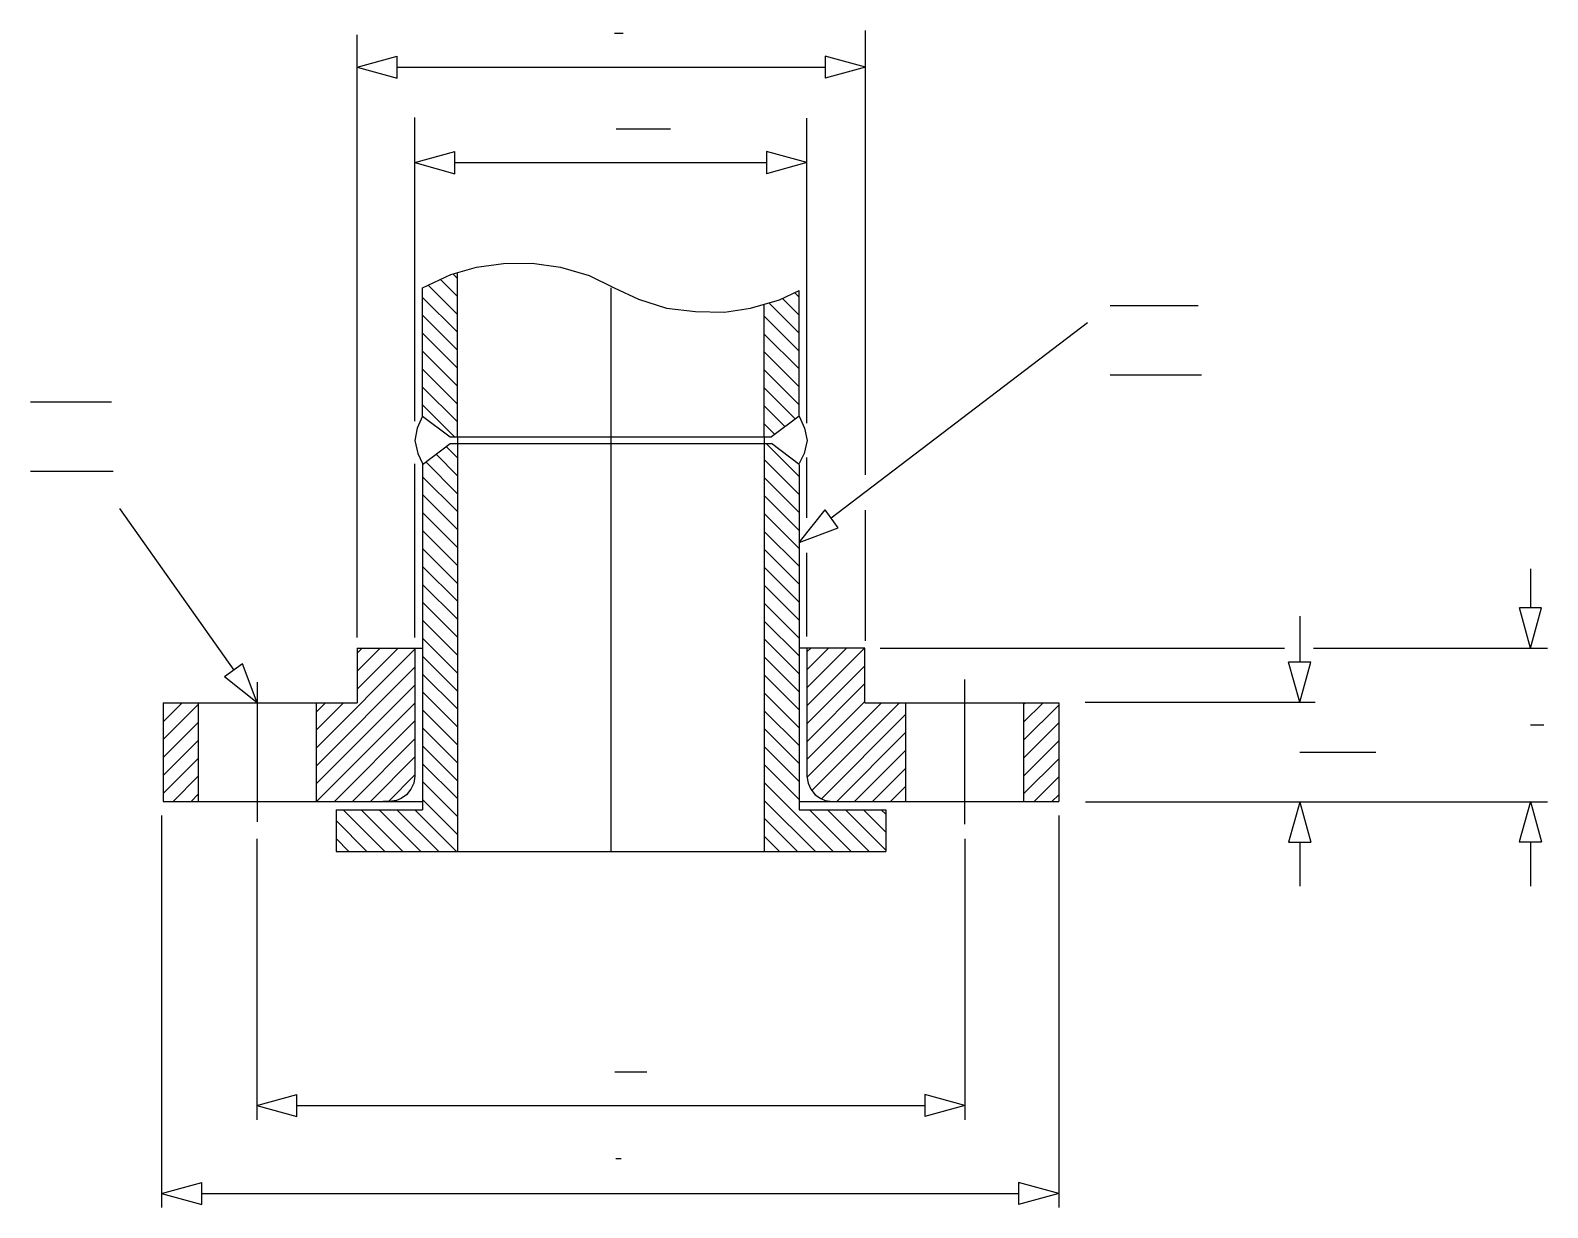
# Model space of a CAD drawing. Extents: x 455 to 1352, y 210 to 907.
import ezdxf

# ---------------------------------------------------------------- set-up
doc = ezdxf.new("R2010")
doc.units = 0
doc.header["$MEASUREMENT"] = 0
doc.layers.get('0').update_dxf_attribs({"linetype": 'CONTINUOUS'})
doc.layers.add('-1', color=7, linetype='CONTINUOUS')
doc.layers.add('1', color=7, linetype='CONTINUOUS')

msp = doc.modelspace()

# ---------------------------------------------------------------- linework, layer by layer
at = {"layer": '-1', "color": 2, "linetype": 'Continuous'}
for p, q in [((454.79, 687.04), (502.79, 687.04)), ((454.86, 646.08), (503.86, 646.08))]:
    msp.add_line(p, q, dxfattribs=at)
at = {"layer": '-1', "color": 3, "linetype": 'Continuous'}
for p, q in [((575.22, 528.4), (507.61, 623.89)), ((580.23, 532.06), (569.64, 524.33)), ((588.92, 509.04), (580.23, 532.06)), ((588.92, 509.04), (569.64, 524.33))]:
    msp.add_line(p, q, dxfattribs=at)
at = {"linetype": 'Continuous'}
for p, q in [((668.51, 450.87), (663.5, 450.69)), ((927.65, 450.87), (932.66, 450.69))]:
    msp.add_line(p, q, dxfattribs=at)
at = {"layer": '1', "color": 3, "linetype": 'Continuous'}
for p, q in [((948.57, 643.77), (948.57, 906.67)), ((648.05, 547.57), (648.05, 903.99)), ((648.05, 884.92), (671.76, 891.47)), ((671.76, 878.36), (671.76, 891.47)), ((948.57, 884.92), (924.86, 891.47)), ((924.86, 891.47), (924.86, 878.36)), ((648.05, 884.92), (671.76, 878.36)), ((671.76, 884.92), (924.86, 884.92)), ((948.57, 884.92), (924.86, 878.36)), ((682.08, 675.47), (682.08, 855.05)), ((913.89, 674.34), (913.89, 854.74)), ((682.08, 828.46), (705.79, 835.02)), ((705.79, 821.91), (705.79, 835.02)), ((913.89, 828.46), (890.18, 835.02)), ((890.18, 835.02), (890.18, 821.91)), ((682.08, 828.46), (705.79, 821.91)), ((705.79, 828.46), (890.18, 828.46)), ((913.89, 828.46), (890.18, 821.91)), ((1079.82, 733.68), (928.28, 618.23)), ((682.08, 547.57), (682.08, 650.33)), ((913.89, 618.37), (913.89, 654.18)), ((909.41, 603.85), (924.78, 623.07)), ((932.47, 612.44), (924.78, 623.07)), ((948.57, 545.64), (948.57, 622.96)), ((909.41, 603.85), (932.47, 612.44)), ((913.89, 548.21), (913.89, 597.71)), ((1341.84, 588.17), (1341.84, 565.12)), ((1205.42, 560.24), (1205.42, 533.04)), ((1341.84, 541.41), (1335.29, 565.12)), ((1348.4, 565.12), (1335.29, 565.12)), ((1341.84, 541.41), (1348.4, 565.12)), ((957.35, 541.35), (1196.32, 541.35)), ((1213.52, 541.35), (1352.01, 541.35)), ((1205.42, 509.32), (1198.86, 533.04)), ((1211.97, 533.04), (1198.86, 533.04)), ((1205.42, 509.32), (1211.97, 533.04)), ((1078.43, 509.32), (1214.57, 509.32)), ((1078.65, 450.37), (1352.01, 450.37)), ((1205.42, 450.36), (1198.86, 426.65)), ((1205.42, 450.36), (1211.97, 426.65)), ((1341.77, 450.62), (1335.22, 426.91)), ((1341.77, 450.62), (1348.33, 426.91)), ((532.44, 442.29), (532.44, 210.49)), ((1062.86, 442.29), (1062.86, 210.49)), ((588.71, 428.52), (588.71, 262.5)), ((1007.43, 428.52), (1007.43, 262.5)), ((1198.86, 426.65), (1211.97, 426.65)), ((1205.42, 426.65), (1205.42, 400.6)), ((1335.22, 426.91), (1348.33, 426.91)), ((1341.77, 426.91), (1341.77, 400.6)), ((588.71, 270.9), (612.42, 277.46)), ((588.71, 270.9), (612.42, 264.34)), ((612.42, 264.34), (612.42, 277.46)), ((612.42, 270.9), (983.72, 270.9)), ((1007.43, 270.9), (983.72, 277.46)), ((983.72, 277.46), (983.72, 264.34)), ((1007.43, 270.9), (983.72, 264.34)), ((532.44, 218.89), (556.15, 225.44)), ((556.15, 212.33), (556.15, 225.44)), ((1062.86, 218.89), (1039.15, 225.44)), ((1039.15, 225.44), (1039.15, 212.33)), ((532.44, 218.89), (556.15, 212.33)), ((556.15, 218.89), (1039.15, 218.89)), ((1062.86, 218.89), (1039.15, 212.33))]:
    msp.add_line(p, q, dxfattribs=at)
at = {"layer": '1', "color": 5, "linetype": 'Continuous'}
for p, q in [((800.27, 904.91), (805.27, 904.91)), ((801.27, 848.46), (833.27, 848.46)), ((1341.81, 496.01), (1349.81, 496.01)), ((1205.42, 479.84), (1250.42, 479.84)), ((800.39, 290.9), (819.39, 290.9)), ((801.09, 239.51), (804.09, 239.51))]:
    msp.add_line(p, q, dxfattribs=at)
at = {"layer": '1', "color": 4, "linetype": 'Continuous'}
for p, q in [((703.45, 762.2), (718.69, 766.55)), ((707.41, 666.23), (707.41, 763.33)), ((718.69, 766.55), (734.66, 768.77)), ((734.66, 768.77), (751.51, 769.07)), ((751.51, 769.07), (768.37, 766.55)), ((768.37, 766.55), (785.22, 761.68)), ((686.75, 754.5), (703.45, 762.2)), ((686.75, 678.52), (686.75, 754.5)), ((707.41, 738.73), (690.1, 756.04)), ((707.41, 749.34), (697.35, 759.39)), ((707.41, 759.94), (704.77, 762.58)), ((785.22, 761.68), (800.01, 754.44)), ((798.08, 754.49), (798.08, 421.09)), ((800.01, 754.44), (814.5, 747.64)), ((707.41, 728.12), (686.75, 748.78)), ((814.5, 747.64), (830.91, 742.32)), ((880.59, 742.32), (897.74, 747.34)), ((909.41, 727.64), (891.53, 745.53)), ((897.74, 747.34), (909.41, 752.84)), ((909.41, 738.25), (899.49, 748.17)), ((909.41, 748.86), (906.71, 751.56)), ((909.41, 678.52), (909.41, 752.84)), ((707.41, 717.52), (686.75, 738.17)), ((830.91, 742.32), (848.06, 740.4)), ((848.06, 740.4), (865.21, 740.1)), ((865.21, 740.1), (880.59, 742.32)), ((888.76, 666.23), (888.76, 744.66)), ((909.41, 717.04), (888.76, 737.69)), ((707.41, 706.91), (686.75, 727.57)), ((909.41, 706.43), (888.76, 727.09)), ((707.41, 696.3), (686.75, 716.96)), ((909.41, 695.82), (888.76, 716.48)), ((707.41, 685.7), (686.75, 706.35)), ((909.41, 685.22), (888.76, 705.87)), ((707.41, 675.09), (686.75, 695.75)), ((907.18, 676.84), (888.76, 695.27)), ((705.67, 666.23), (686.75, 685.14)), ((901.13, 672.28), (888.76, 684.66)), ((686.75, 678.51), (683.52, 671.49)), ((686.75, 678.52), (703.07, 666.23)), ((895.08, 667.73), (888.76, 674.05)), ((909.41, 678.52), (893.09, 666.23)), ((909.41, 678.51), (912.64, 671.49)), ((683.52, 671.49), (682.09, 664.2)), ((682.09, 664.2), (683.88, 656.43)), ((703.07, 666.23), (893.09, 666.23)), ((707.41, 666.23), (707.41, 662.34)), ((888.76, 666.23), (888.76, 662.34)), ((914.08, 664.2), (912.28, 656.43)), ((912.64, 671.49), (914.08, 664.2)), ((683.88, 656.43), (686.75, 650.46)), ((686.75, 650.04), (703.08, 662.34)), ((707.41, 643.27), (694.67, 656.01)), ((707.41, 653.88), (700.72, 660.56)), ((703.07, 662.34), (893.09, 662.34)), ((707.41, 662.34), (707.41, 421.09)), ((888.76, 662.34), (888.76, 421.09)), ((909.41, 642.79), (889.87, 662.34)), ((909.41, 650.04), (893.09, 662.34)), ((912.28, 656.43), (909.41, 650.46)), ((686.75, 650.04), (686.75, 445.74)), ((707.41, 632.67), (688.62, 651.45)), ((909.41, 632.18), (888.76, 652.84)), ((909.41, 650.04), (909.41, 445.74)), ((707.41, 622.06), (686.75, 642.71)), ((909.41, 621.58), (888.76, 642.23)), ((707.41, 611.45), (686.75, 632.11)), ((909.41, 610.97), (888.76, 631.63)), ((707.41, 600.85), (686.75, 621.5)), ((909.41, 600.36), (888.76, 621.02)), ((707.41, 590.24), (686.75, 610.9)), ((909.41, 589.76), (888.76, 610.41)), ((707.41, 579.63), (686.75, 600.29)), ((909.41, 579.15), (888.76, 599.81)), ((707.41, 569.03), (686.75, 589.68)), ((909.41, 568.54), (888.76, 589.2)), ((707.41, 558.42), (686.75, 579.08)), ((909.41, 557.94), (888.76, 578.59)), ((707.41, 547.81), (686.75, 568.47)), ((909.41, 547.33), (888.76, 567.99)), ((707.41, 537.21), (686.75, 557.86)), ((909.41, 536.72), (888.76, 557.38)), ((623.78, 482.26), (682.22, 540.69)), ((648.05, 538.34), (651.05, 541.34)), ((648.05, 527.74), (661.66, 541.34)), ((648.05, 517.13), (672.26, 541.34)), ((707.41, 526.6), (686.75, 547.26)), ((909.41, 526.12), (888.76, 546.77)), ((913.95, 539.08), (916.21, 541.34)), ((913.99, 528.51), (926.82, 541.34)), ((914.02, 517.94), (937.43, 541.34)), ((914.06, 507.37), (948.03, 541.34)), ((623.78, 471.65), (682.22, 530.09)), ((707.41, 515.99), (686.75, 536.65)), ((909.41, 515.51), (888.76, 536.17)), ((914.09, 496.8), (948.26, 530.96)), ((588.92, 521.24), (588.92, 438.73)), ((707.41, 505.39), (686.75, 526.04)), ((909.41, 504.91), (888.76, 525.56)), ((1007.24, 522.82), (1007.24, 437.16)), ((623.78, 461.04), (682.22, 519.48)), ((707.41, 494.78), (686.75, 515.44)), ((909.41, 494.3), (888.76, 514.95)), ((914.13, 486.23), (948.26, 520.35)), ((533.32, 508.47), (533.9, 509.04)), ((533.32, 497.86), (544.5, 509.04)), ((533.32, 487.25), (554.06, 508)), ((623.78, 503.47), (629.36, 509.04)), ((623.78, 492.86), (639.96, 509.04)), ((624.04, 450.69), (682.22, 508.87)), ((707.41, 484.17), (686.75, 504.83)), ((909.41, 483.69), (888.76, 504.35)), ((914.08, 464.96), (958.16, 509.04)), ((914.17, 475.66), (948.26, 509.75)), ((916.88, 457.16), (968.77, 509.04)), ((1042.1, 508.13), (1043.01, 509.04)), ((1042.1, 497.52), (1053.62, 509.04)), ((1042.1, 486.92), (1062.89, 507.7)), ((533.32, 476.65), (554.06, 497.39)), ((634.66, 450.71), (682.22, 498.27)), ((707.41, 473.57), (686.75, 494.22)), ((909.41, 473.09), (888.76, 493.74)), ((922.57, 452.24), (972.38, 502.05)), ((1042.1, 476.31), (1062.89, 497.1)), ((533.32, 466.04), (554.06, 486.78)), ((645.29, 450.73), (682.22, 487.66)), ((931.67, 450.73), (972.38, 491.44)), ((1042.1, 465.7), (1062.89, 486.49)), ((533.32, 455.43), (554.06, 476.18)), ((655.91, 450.74), (682.22, 477.05)), ((707.41, 462.96), (686.75, 483.62)), ((909.41, 462.48), (888.76, 483.13)), ((942.33, 450.78), (972.38, 480.84)), ((1042.1, 455.1), (1062.89, 475.88)), ((707.41, 452.35), (686.75, 473.01)), ((909.41, 451.87), (888.76, 472.53)), ((952.93, 450.78), (972.38, 470.23)), ((539.19, 450.69), (554.06, 465.57)), ((666.53, 450.76), (682.22, 466.45)), ((707.41, 441.75), (686.75, 462.4)), ((929.58, 421.09), (888.76, 461.92)), ((963.52, 450.77), (972.38, 459.62)), ((1048.3, 450.69), (1062.89, 465.28)), ((549.79, 450.69), (554.06, 454.96)), ((707.41, 431.14), (686.75, 451.8)), ((918.98, 421.09), (888.76, 451.32)), ((1058.91, 450.69), (1062.89, 454.67)), ((635.57, 445.74), (635.57, 421.09)), ((635.57, 445.74), (686.75, 445.74)), ((664.42, 421.09), (639.77, 445.74)), ((675.03, 421.09), (650.38, 445.74)), ((685.63, 421.09), (660.98, 445.74)), ((696.24, 421.09), (671.59, 445.74)), ((706.85, 421.09), (682.2, 445.74)), ((908.37, 421.09), (888.76, 440.71)), ((909.41, 445.74), (960.59, 445.74)), ((940.19, 421.09), (915.54, 445.74)), ((950.8, 421.09), (926.15, 445.74)), ((960.59, 421.9), (936.75, 445.74)), ((960.59, 432.51), (947.36, 445.74)), ((960.59, 443.12), (957.97, 445.74)), ((960.59, 445.74), (960.59, 421.09)), ((653.81, 421.09), (635.57, 439.34)), ((643.21, 421.09), (635.57, 428.73)), ((897.76, 421.09), (888.76, 430.1)), ((635.57, 421.09), (960.59, 421.09))]:
    msp.add_line(p, q, dxfattribs=at)
at = {"layer": '1', "color": 2, "linetype": 'Continuous'}
for p, q in [((1093.39, 743.93), (1145.39, 743.93)), ((1093.39, 702.93), (1147.39, 702.93))]:
    msp.add_line(p, q, dxfattribs=at)
at = {"layer": '1', "color": 7, "linetype": 'Continuous'}
for p, q in [((648.05, 541.34), (686.75, 541.34)), ((648.05, 541.34), (648.05, 509.04)), ((682.22, 541.34), (682.22, 465.72)), ((948.26, 541.34), (909.41, 541.34)), ((913.94, 541.34), (913.94, 465.72)), ((948.26, 509.04), (948.26, 541.34)), ((533.32, 509.04), (533.32, 450.69)), ((533.32, 509.04), (648.05, 509.04)), ((554.06, 509.04), (554.06, 450.69)), ((623.78, 509.04), (623.78, 450.69)), ((948.26, 509.04), (1062.89, 509.04)), ((972.38, 509.04), (972.38, 450.69)), ((1042.1, 509.04), (1042.1, 450.69)), ((1062.89, 509.04), (1062.89, 450.69)), ((679.85, 457.88), (677.23, 454.55)), ((681.48, 461.42), (679.85, 457.88)), ((682.22, 465.72), (681.48, 461.42)), ((913.94, 465.72), (914.69, 461.42)), ((914.69, 461.42), (916.32, 457.88)), ((916.32, 457.88), (918.94, 454.55)), ((533.32, 450.69), (686.75, 450.69)), ((671.34, 451.29), (668.51, 450.87)), ((674.04, 452.43), (671.34, 451.29)), ((677.23, 454.55), (674.04, 452.43)), ((909.41, 450.69), (1062.89, 450.69)), ((918.94, 454.55), (922.13, 452.43)), ((922.13, 452.43), (924.82, 451.29)), ((924.82, 451.29), (927.65, 450.87))]:
    msp.add_line(p, q, dxfattribs=at)

doc.saveas('drawing.dxf')
